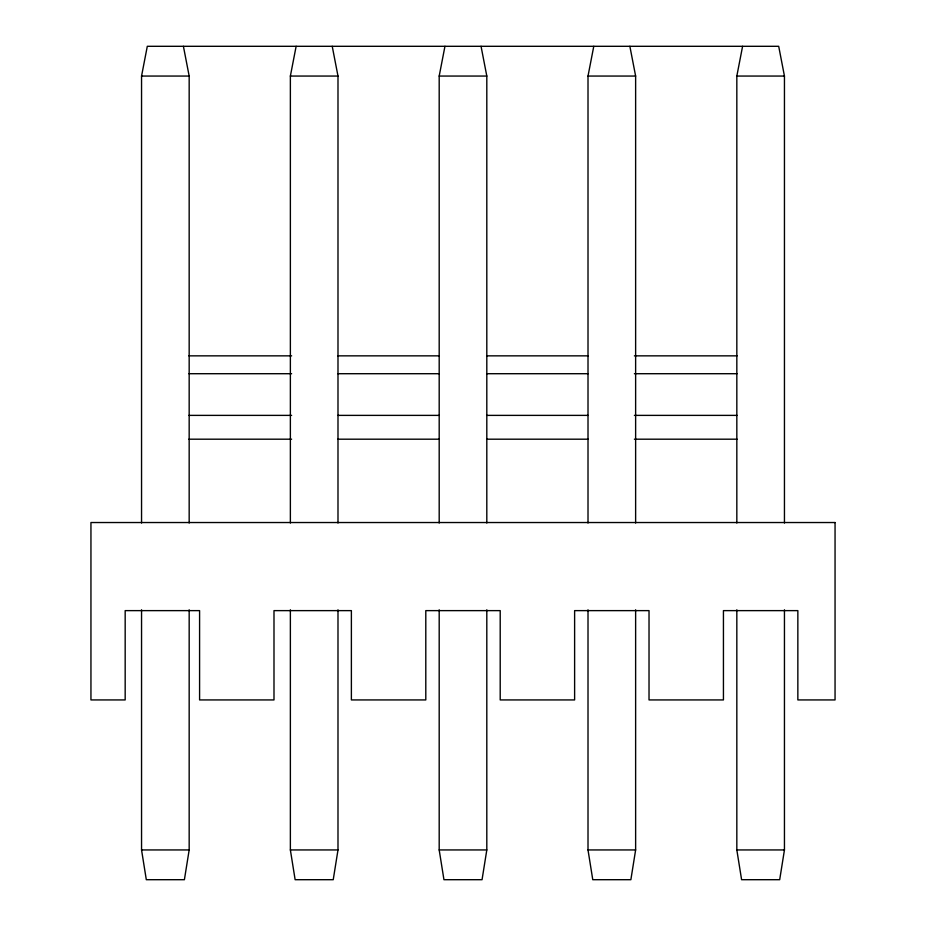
<?xml version="1.0" encoding="UTF-8"?>
<svg xmlns="http://www.w3.org/2000/svg" width="926" height="926" viewBox="0 0 926 926"><rect width="100%" height="100%" fill="white"/><g stroke="black" fill="none" stroke-linecap="round" stroke-linejoin="round"><path stroke-width="1.39" d="M189.17 609.817L189.17 849.941L184.401 879.7L146.308 879.7L141.551 849.941L141.551 609.817M337.99 609.817L337.99 849.941L333.233 879.7L295.128 879.7L290.37 849.941L290.37 609.817M486.81 609.817L486.81 849.941L482.052 879.7L443.948 879.7L439.19 849.941L439.19 609.817M635.63 609.817L635.63 849.941L630.872 879.7L592.767 879.7L588.01 849.941L588.01 609.817M784.449 609.817L784.449 849.941L779.692 879.7L741.599 879.7L736.83 849.941L736.83 609.817M141.551 523.028L141.551 76.059L147.303 46.3L778.697 46.3L784.449 76.059L784.449 523.028M290.37 523.028L290.37 76.059L296.135 46.3M439.19 523.028L439.19 76.059L444.955 46.3M588.01 523.028L588.01 76.059L593.774 46.3M736.83 523.028L736.83 76.059L742.594 46.3M141.551 76.059L189.17 76.059L189.17 523.028M290.37 76.059L337.99 76.059L337.99 523.028M439.19 76.059L486.81 76.059L486.81 523.028M588.01 76.059L635.63 76.059L635.63 523.028M736.83 76.059L784.449 76.059M188.916 355.85L291.609 355.85M337.886 355.85L439.132 355.85M486.868 355.85L588.114 355.85M634.391 355.85L737.084 355.85M188.916 373.71L291.609 373.71M337.886 373.71L439.132 373.71M486.868 373.71L588.114 373.71M634.391 373.71L737.084 373.71M188.916 415.38L291.609 415.38M337.886 415.38L439.132 415.38M486.868 415.38L588.114 415.38M634.391 415.38L737.084 415.38M188.916 439.19L291.609 439.19M337.886 439.19L439.132 439.19M486.868 439.19L588.114 439.19M634.391 439.19L737.084 439.19M141.551 849.941L189.17 849.941M290.37 849.941L337.99 849.941M439.19 849.941L486.81 849.941M588.01 849.941L635.63 849.941M736.83 849.941L784.449 849.941M629.865 46.3L635.63 76.059M481.045 46.3L486.81 76.059M332.226 46.3L337.99 76.059M183.406 46.3L189.17 76.059M835.055 522.53L90.945 522.53L90.945 699.929L125.172 699.929L125.172 610.628L199.588 610.628L199.588 699.929L273.992 699.929L273.992 610.628L351.382 610.628L351.382 699.929L425.798 699.929L425.798 610.628L500.202 610.628L500.202 699.929L574.618 699.929L574.618 610.628L649.022 610.628L649.022 699.929L723.438 699.929L723.438 610.628L797.853 610.628L797.853 699.929L835.055 699.929L835.055 522.53"/></g></svg>
